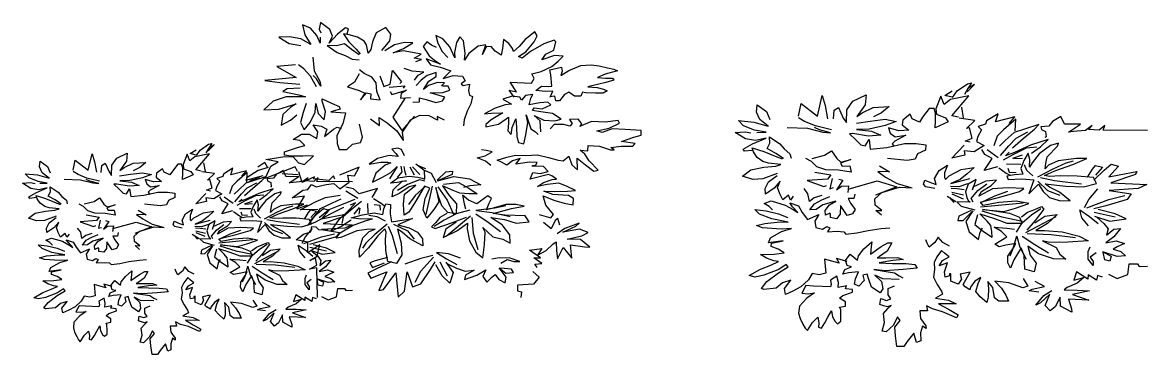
# Model space of a CAD drawing. Extents: x 5700.22 to 5708.56, y -1412.59 to -1410.13.
import ezdxf

# ---------------------------------------------------------------- set-up
doc = ezdxf.new("R2010")
doc.units = 0
doc.header["$MEASUREMENT"] = 0
doc.layers.get('0').update_dxf_attribs({"linetype": 'CONTINUOUS'})

# ---------------------------------------------------------------- blocks, each defined once
blk = doc.blocks.new('FATSIA')
for points in [[(-54.5, 160.88), (-54.63, 157.08), (-56.2, 161.8), (-59.38, 166.41), (-63.23, 168.4), (-62.16, 162.18), (-59.11, 156.2), (-64.04, 159.68), (-69.64, 161.04), (-75.05, 160.73), (-69.94, 156.94), (-64.09, 155.58)], [(-41.14, 162.88), (-40.5, 166), (-42, 166.56), (-46.04, 162.64), (-50.16, 157.09), (-48.41, 161.45), (-49.73, 165.5), (-54.46, 169.85), (-55.07, 165.73), (-54.27, 163.38)], [(-24.13, 152.58), (-20.09, 158.44), (-19.71, 162.6), (-22.16, 166.77), (-26.82, 163.41), (-28.73, 157.99), (-29.55, 153.12), (-30.78, 151), (-31.67, 156.11), (-32.85, 158.42), (-36.03, 160.77), (-40.19, 162.26), (-43, 162.88), (-40.31, 157.98), (-36.82, 153.37), (-34.83, 150.51)], [(41.26, 123.7), (38.9, 128.05), (42.51, 126.94), (39.39, 133.03), (49.91, 132.42), (51.15, 135.18), (50.03, 138.15), (54.63, 139.65), (59.98, 142.72), (63.03, 146.01), (65.57, 149.07), (61.22, 149.56), (55, 146.82), (56.91, 150.25), (60.9, 152.86), (61.88, 157.97), (61.08, 158.9), (55.92, 156.72), (49.45, 151.97), (45.23, 147.92), (43.42, 148.79), (47.03, 151.84), (51.25, 157.95), (52.67, 161.62), (51.61, 163.99), (46.82, 159.37), (43.78, 155.08), (41.04, 151.91), (40.55, 153.89), (38.67, 156.88), (36, 159.36), (35.63, 153.76), (34.83, 149.58), (31.96, 152.08), (30.03, 154.94), (27.47, 154.88), (25.73, 150.01), (27.34, 156.12), (23.61, 155.3), (18.89, 150.7), (16.71, 146.59), (17.14, 150.82), (16.25, 158.53), (14.46, 161.08), (12.9, 157.53), (11.8, 151.31), (11.98, 148.01), (9.6, 154.73), (6.11, 159.76), (2.63, 161.75), (3.64, 157.08), (5.76, 151.99), (8.5, 148.19)], [(2.89, 154.42), (0.39, 155.83), (-1.91, 157.89), (-3.71, 154.95), (-0.71, 149.18), (2.59, 145.94), (4.89, 144.02), (0.53, 146.19), (-2.21, 147.32), (-0.03, 143.76), (4.77, 142.22), (10, 140.04), (6.27, 135.36), (11.25, 137.05), (15.86, 136.61), (17.1, 133.88), (15.12, 132.02), (16.1, 130.89), (19.22, 131.84), (18.79, 127.85), (19.23, 125.06), (20.78, 124.24), (19.86, 119.7), (18.06, 115.08), (16.64, 109.66), (16.26, 106.05)], [(-35.2, 149.88), (-39.01, 153.11), (-42.55, 156.66), (-46.47, 155.52), (-51.14, 155.65), (-46.1, 151.42), (-42.24, 149.57), (-38.75, 147.27), (-35.32, 146.77)], [(-7.25, 145.87), (-4.39, 147.06), (-8.06, 147.86), (-4.58, 150.23), (-8.99, 151.41), (-13.61, 152.34), (-18.4, 151.22), (-13.3, 153.7), (-8.76, 157.37), (-12.92, 157.44), (-17.79, 156.07), (-22.64, 152.45)], [(-58.23, 148.36), (-57.6, 139.96), (-54.8, 133.67), (-54.16, 130.5), (-56.35, 135.11), (-58.09, 137.09)], [(-66.68, 143.74), (-75.96, 142.67), (-66.49, 135.97), (-81.86, 133.95), (-74.46, 132.72), (-64.63, 131.74)], [(-56.35, 130.13), (-59.34, 136.73), (-62.7, 141.19), (-65.26, 143.69)], [(59.19, 123.79), (60.44, 127.46), (56.76, 127.27), (52.09, 127.88), (54.89, 130.57), (58.3, 130.26), (59.93, 130.52), (59.42, 137.49), (58.93, 140.66), (64.71, 142.34), (65.09, 139.74), (64.4, 137.11), (68.27, 140.29), (74.3, 143.36), (79.46, 143.67), (83.38, 143.06), (87.48, 141.88), (90.55, 140.95), (92.41, 140.08), (86.3, 137.95), (82.51, 135.83), (86.51, 135.4), (89.92, 135.46), (90.61, 134.28), (86.64, 132.85), (82.52, 131.66), (77.72, 130.1), (82.28, 129.67), (85.51, 128.62), (87.26, 127.62), (85.33, 126.25), (81.54, 126.24), (76.62, 126.36), (75.07, 126.8), (74.32, 124.43), (71.07, 124.42), (68.34, 126.85), (66.28, 125.48), (63.8, 121.42), (62, 121.55), (61.37, 124.36), (58.95, 123.92)], [(-35.31, 138.05), (-37.55, 133.01), (-40.97, 130.15), (-35.24, 127.91), (-32.56, 126.24), (-34.54, 122.19), (-31.69, 126.47), (-29.52, 125.75), (-29.69, 122.63), (-24.97, 122.07), (-26.58, 127.3), (-26.9, 132.53), (-29.09, 136.14), (-32.89, 138.44), (-35.13, 140.68)], [(-25.1, 137), (-23.17, 130.42), (-19.88, 131.72), (-18.83, 140.13), (-14.33, 133.3), (-15.21, 132.16)], [(-7.86, 134.16), (-6.06, 137.28), (-3.25, 139.22), (-9.11, 139.83), (-13.03, 141.45)], [(-8.83, 120.59), (-5.42, 120.91), (-5.48, 123.28), (-2.12, 122.35), (2.55, 120.42), (5.9, 121.49), (7.09, 123.73), (-0.25, 126.4), (6.03, 126.52), (9.51, 128.02), (8.65, 130.51), (6.09, 130.57), (5.35, 130.82), (6.89, 132.63), (3.41, 132.81), (-0.95, 130.94), (-3.55, 128.39), (-0.77, 133.68), (2.71, 136.42), (2.78, 139.04), (-1.7, 137.1), (-4.56, 134.16), (-7.05, 130.86)], [(-20.37, 129.92), (-12.78, 130.8), (-13.58, 129.25)], [(-64.5, 129.37), (-70.91, 128.98), (-73.08, 127.25), (-65.06, 125.27), (-61.81, 124.01), (-71.33, 123.89), (-77.74, 121.33), (-82.46, 115.91), (-74.93, 116.28), (-66.34, 119.72), (-69.1, 117.48), (-73.01, 112.93), (-73.75, 106.38), (-69.14, 109.51), (-66.03, 112.81)], [(-19.98, 127.18), (-19.12, 125.43), (-11.9, 128.12), (-14.58, 126.07), (-14.89, 123.08), (-9.91, 123.45)], [(54.49, 102.3), (54.1, 109.03), (51.18, 112.33), (56.03, 109.53), (61.45, 109.04), (64.49, 110.05), (60.2, 113.63), (54.53, 114.7), (50.42, 115.43), (51.22, 117.23), (55.22, 116.62), (59.45, 118.94), (58, 120.67), (53.97, 120.23), (48.8, 118.98), (49.54, 123.16), (50.47, 125.46), (46.98, 124.71), (45, 121.84), (44.12, 123.64), (40.33, 124.39), (35.66, 122.4), (40.08, 119.46), (36.91, 118.97), (31.88, 116.85), (26.65, 113.54), (30.07, 113.8), (35.67, 114.12), (30.01, 109.68), (27.35, 106.89), (27.4, 105.34), (33.57, 107.15), (37.35, 110.38), (38.54, 111.31), (38.54, 107.7), (38.24, 102.98), (39.79, 100.61), (40.41, 104.91), (42.15, 110.44), (42.54, 105.02), (42.6, 99.5), (43.41, 95.76), (46.03, 94.89), (47.14, 100.56), (48.01, 108.15), (47.2, 112.76), (49.56, 104.23), (51.88, 102.25), (53.25, 100.75)], [(-61.49, 119.86), (-62.93, 114.18), (-64.22, 108.09), (-62.53, 103.48), (-59.55, 108.1), (-57, 114.57), (-56.77, 119.79), (-55.51, 113.7), (-52.53, 109.84), (-51.84, 114.89), (-53.6, 121.36), (-53.53, 122.78), (-48.98, 120.05), (-45.24, 118), (-44.62, 116.32), (-49.29, 114.69), (-42.07, 114.15), (-43.3, 107.3), (-46.28, 100.14), (-46.22, 95.22), (-45.21, 91.35), (-41.37, 91.36), (-38.56, 94.66), (-34.59, 95.73), (-33.59, 99.03), (-35.15, 107.12)], [(-12.52, 123.27), (-18.59, 111.37), (-14.12, 103.23), (-7.89, 111.95)], [(6.92, 109.54), (3.31, 111.89), (3.38, 109.46), (-0.61, 112.2), (-5.41, 112.32), (-10, 109.45), (-13.99, 102.1), (-13.54, 96.94)], [(-65.75, 77.84), (-66.86, 80.63), (-81.74, 73.59), (-78.94, 81.12), (-75.33, 83.73), (-81.37, 85.15), (-71.98, 87.17), (-67.93, 86.92), (-65.24, 83.25), (-62.27, 82.07), (-57.85, 87.42), (-63.13, 87.36), (-68.81, 87.28), (-72.23, 87.91), (-72.24, 89.9), (-65.82, 92.59), (-62.21, 93.96), (-64.64, 96.95), (-67.94, 97.69), (-63.71, 100.8), (-60.05, 100.98), (-56.18, 98.25), (-55.75, 102.38), (-57.94, 106.71), (-54.07, 105.91), (-51.26, 103.93), (-52.39, 99.5), (-47.96, 104.06), (-46.1, 105.18), (-44.12, 104.38)], [(-29.63, 110.36), (-25.19, 106.26), (-25.45, 111.11), (-21.45, 107.94), (-16.6, 103.04), (-13.73, 97.43)], [(53.73, 51.26), (59.53, 49.22), (60.77, 51.34), (56.97, 57.06), (55.72, 62.84), (61.01, 60.11), (66.05, 58.37), (70.53, 57.26), (70.6, 61.18), (68.16, 62.98), (60.44, 63.67), (56.03, 65.78), (61.5, 65.48), (67.71, 65.59), (71.58, 66.16), (67.22, 68.84), (63.37, 70.64), (57.57, 69.76), (52.9, 68.64), (55.84, 71.07), (60.17, 72.88), (62.24, 73.12), (59.94, 75.12), (58.31, 75.92), (49.16, 72.99), (50.6, 77.15), (54.26, 76.66), (58.05, 77.91), (55.75, 80.95), (50.21, 81.02), (50.34, 81.58), (51.9, 81.51), (52.7, 83.32), (48.91, 83.62), (42.13, 82.32), (44.35, 85.81), (40.5, 84.43), (37.64, 81.68), (35.02, 83.55), (32.9, 84.79), (37.77, 86.78), (41.99, 87.92), (46.97, 87.67), (52.88, 88.17), (58.24, 86.57), (63.02, 84.9), (65.47, 84.39), (68.33, 87.26), (69.83, 81.92), (72.62, 78.85), (72.43, 86.02), (76.54, 81.92), (80.78, 78.01), (82.84, 78.68), (78.34, 84.41), (76.3, 88.58), (73.98, 91.06), (77.77, 90.57), (77.84, 93.81), (83.44, 93.51), (88.91, 91.27), (90.79, 91.2), (89.11, 92.64), (94.14, 93.45), (99.94, 93.4), (101.11, 95.08), (94.39, 96.26), (100.48, 98.95), (104.16, 100.32), (104.09, 103.18), (96.25, 103.72), (89.77, 104.09), (84.8, 101.85), (82.24, 102.9), (88.22, 104.59), (93.38, 107.64), (92.7, 109.33), (86.28, 108.32), (79.68, 108.75), (75.95, 106.94), (73.78, 105.63), (74.83, 107.07), (73.9, 108.67), (73.02, 110.17), (68.61, 109.85), (70.04, 107.5), (68.85, 105.75), (65.88, 106.86), (61.14, 106.8), (59.08, 104.19)], [(-12.91, 87.6), (-14.28, 91.34), (-16.09, 92.26), (-19.21, 91.7), (-17.15, 88.96), (-16.01, 87.03), (-20.37, 87.72), (-26.17, 85.85), (-30.34, 82.35), (-24.54, 83.54), (-21.06, 83.61), (-19.56, 83.23), (-22.43, 81.68), (-27.03, 76.7), (-28.63, 71.33), (-23.73, 74.33), (-19.56, 77.14), (-16.57, 80.99), (-20.25, 73.22)], [(29.8, 81.49), (27.17, 84.22), (23.07, 86.22), (27.06, 87.52), (30.47, 89.95), (27.68, 90.77), (25.12, 91.25)], [(-80.61, 80.48), (-81.93, 83.47), (-85.41, 80.48)], [(-80.3, 80.24), (-85.23, 78.36), (-90.58, 74.12), (-91.25, 72.45), (-86.97, 74), (-82.67, 75.39)], [(-61.06, 56.93), (-66.09, 54.6), (-62.36, 62.65), (-68.39, 61.51), (-63.05, 66.31), (-60.68, 66.7), (-58.83, 69.8), (-56.46, 68.31), (-51.61, 69.81), (-47.74, 70.44), (-44.82, 67.21), (-40.16, 71.32), (-40.96, 75.49), (-37.61, 75.19), (-35.32, 80.53), (-44.96, 75.54)], [(-16.33, 74.16), (-14.09, 77.7), (-14.46, 81.07)], [(-13.22, 80.87), (-12.9, 78.39), (-12.21, 75.53)], [(-10.28, 80.64), (-8.16, 75.72)], [(-8.98, 80.64), (-5.37, 75.9)], [(-7.24, 82.5), (-3.38, 78.89)], [(-6.25, 81.57), (-2.56, 79.77)], [(-84.6, 74.26), (-90.01, 71.26), (-87.52, 73.58)], [(-65.44, 75.72), (-73.28, 76.46)], [(-47.31, 73.06), (-48, 75.1), (-50.24, 72.18), (-57.9, 73.36), (-57.34, 74.55), (-63.42, 71.06), (-65.06, 77.53)], [(6.47, 69.95), (13.82, 71.07), (18.99, 67.47), (23.04, 63.99), (19.05, 64.11), (14.5, 64.54), (11.15, 66.09), (5.86, 69.02), (9.27, 63.04), (12.78, 57.94), (12.71, 51.65), (8.61, 52.52), (5.61, 56.69), (3.75, 63.09), (2.61, 67.89), (4.12, 59.17), (1.57, 54.37), (-1.78, 48.9), (-3.66, 54.06), (-2.67, 61.22), (-0.43, 67.63), (-2.93, 68.76), (-7.08, 59.91), (-10.76, 52.68), (-13, 50.87), (-13.42, 57.42), (-12.81, 63.89), (-7.35, 69.42), (-10.65, 68.31), (-15.13, 64.38), (-19.05, 62.19), (-18.43, 66.55), (-14.01, 71.92), (-11.89, 72.05), (-16.56, 71.11), (-19.73, 70.6), (-16.12, 73.85), (-10.53, 74.91), (-6.24, 74.35), (-4.11, 73.79), (-2.81, 72.99), (-3, 78.58), (0.23, 76.73), (2.79, 71.13)], [(3.3, 72.56), (7.58, 77.72), (10.88, 78.04), (10.7, 75.92), (3.48, 71.99), (11.57, 74.75), (19.23, 73.38), (24.84, 69.66), (19.35, 68.96), (16.25, 67.98)], [(-2.86, 71.8), (-5.49, 72.62), (-11.45, 69.86), (-16.37, 66.13)], [(-28.93, 61.76), (-26.27, 67.29), (-35.3, 63.98), (-38.16, 67.04), (-41.89, 68.22)], [(-41.88, 65.97), (-35.91, 61.44)], [(-2.55, 68.68), (-7.6, 62.9), (-10.89, 57.48)], [(0.75, 68.76), (-2.29, 51.2)], [(3.61, 68.27), (8.16, 60.05), (11.29, 51.41)], [(-55.64, 54.43), (-64.46, 54.19), (-56.52, 59.36), (-51.85, 61.84), (-44.63, 63.29)], [(-43.06, 55.63), (-49.96, 51.21), (-56.92, 46.59), (-60.48, 44.78), (-57, 50.64), (-54.45, 54.95), (-48.48, 58.56), (-44.25, 60.92)], [(-37.34, 60.49), (-44.55, 57.13), (-50.28, 54.13), (-55.01, 49.27)], [(-28.25, 61.25), (-24.33, 58.21), (-22.76, 56.53)], [(12.59, 46.43), (7.49, 42.25), (6.2, 37.15), (12.98, 41.2), (18.19, 46), (18.14, 42.39), (19.21, 35.1), (22.33, 28.08), (25.82, 24.4), (26.74, 32.76), (27.04, 40.34), (25.85, 43.26), (30.73, 37.54), (35.71, 36.05), (39.43, 33.57), (39.19, 38.68), (35.39, 44.84), (29.84, 49.32), (36.55, 48.25), (42.35, 45.9), (48.75, 46.71), (46.76, 50.45), (36.75, 50.8), (30.95, 51.98), (39.97, 55.06), (46.19, 56.36), (42.08, 57.54), (37.18, 57.53), (30.95, 55.15), (27.72, 54.17), (29.01, 58.27), (30.19, 61.08), (28.26, 62.88), (22.85, 57.9), (18.81, 60.12), (15.75, 63.11), (16.57, 57.89), (17.2, 54.7)], [(-39.2, 47.8), (-43.92, 44), (-49.33, 40.87), (-45.11, 48.15), (-39.75, 54.76), (-37.15, 58.45), (-39.76, 56.95)], [(-34.16, 59.25), (-38.15, 55.33), (-43.12, 49.78), (-43.79, 45.62)], [(-31.17, 58.07), (-30.98, 52.16)], [(-27.94, 57.51), (-25.13, 56.97), (-24.89, 54.03)], [(22.36, 53.98), (31.77, 55.47), (37.29, 56.73)], [(-35.34, 55.51), (-37.94, 51.46)], [(-35.28, 51.47), (-34.85, 55.21)], [(8.12, 51.9), (4.62, 49.4), (2.58, 46.42), (0.47, 43.61), (2.28, 42.68), (10.86, 46.3), (17.82, 49.72)], [(19.44, 53.97), (12.59, 51.6), (6.68, 47.8), (1.84, 43.92)], [(22.43, 51.61), (28.53, 46.45), (34.65, 40.72)], [(22.74, 53.78), (30.51, 52.6), (39.41, 49.95)], [(-22.26, 47.25), (-26.36, 49.74), (-30.54, 50.62)], [(19.75, 50.16), (7.75, 37.64)], [(20.38, 49.49), (21.13, 39.64), (23.39, 29.63)], [(63.82, 44.69), (62.83, 48.79), (61.59, 47.55), (59.66, 42.37), (55.87, 46.28)], [(-55.84, 0), (-56.21, 18.27), (-59.75, 17.59), (-56.14, 19.95), (-56.79, 24.25), (-59.65, 22.81), (-56.04, 25.55), (-55.17, 30.47), (-54.79, 32.59), (-60.64, 27.55), (-60.59, 34.13), (-66.37, 35.62), (-62.71, 39.18), (-59.16, 40.61), (-58.72, 43.91), (-56.68, 43.67), (-55.31, 42.05), (-51.32, 41.75), (-50.75, 42.24)], [(-21.51, 45.21), (-27.61, 38.91), (-32.02, 33.54), (-33.56, 30.44)], [(-21.01, 44.02), (-18.95, 38.23), (-16.51, 27.16)], [(-18.28, 45.21), (-11.42, 41.17), (-8.06, 36.07)], [(52.65, 18.53), (51.46, 20.59), (55.02, 20.95), (51.02, 24.43), (54.27, 24.56), (48.9, 29.17), (54.94, 30.29), (52.9, 26.19), (57.18, 28.98), (60.42, 33.03), (62.1, 34.35), (62.29, 28.99), (62.78, 23.88), (65.59, 30.87), (69.9, 24.22), (69.14, 32.5), (76.29, 31.25), (78.71, 31.12), (74.17, 35.78), (67.51, 35.98), (74.79, 38.03), (77.83, 40.09), (73.67, 42.2), (65.45, 40.26), (71.79, 44.01), (73.41, 45.99), (66.32, 42.69), (62.53, 39.33)], [(14.73, 24.26), (8.88, 27.06), (2.91, 27.86), (7.9, 23.82), (12.93, 20.34)], [(-21.3, 24.66), (-27.39, 22.66), (-30.01, 21.35), (-28.64, 18.56), (-22.79, 21.43)], [(1.16, 25.87), (-4.74, 24.19), (-12.65, 20.51)], [(1.42, 24.94), (-4.92, 15.96), (-7.72, 9.3)], [(34.67, 21.19), (37.89, 23.54), (41.14, 22.31), (44.19, 22.31), (39.39, 24.36), (33.84, 24.41), (30.31, 23.66)], [(-19.24, 22.11), (-26.65, 17.81), (-31.06, 14.95), (-29.44, 11.9), (-21.55, 15.89), (-23.15, 11.71), (-25.64, 4.37), (-23.27, 4.87), (-17.19, 15.14), (-15.98, 0.21), (-12.87, 3.88), (-11.52, 15.84), (-8.95, 6.69), (-4.78, 8.37), (-0.07, 17.22), (2.23, 22.08)], [(7.51, 21.83), (11.21, 15.49), (9.59, 8.83), (5.72, 13.31), (2.61, 20.27)], [(4.65, 22.01), (8.16, 13.37)], [(8.39, 20.85), (12.88, 18.04), (17.06, 16.19), (21.6, 16.81), (17.24, 13.82), (16.75, 11.14), (22.9, 13.82), (27.25, 17.18), (25.76, 12.9), (27.83, 9.53), (30.32, 12.52), (32, 14.14), (33.81, 11.03), (36.85, 9.04), (37.34, 12.53), (33.98, 18.38), (37.16, 14.95), (40.95, 15.47), (39.96, 17.58), (34.54, 18.19)], [(50.53, 16), (53.67, 12.55), (50.84, 8.15), (43, 7.53), (43, 4.07), (44.88, 3.45), (44.57, -0.01)]]:
    blk.add_lwpolyline(points)
blk.add_lwpolyline([(-19.34, 46.76), (-9, 48.83), (-16.22, 44.91), (-10.62, 42.98), (-6.38, 40.3), (-4.01, 36.33), (-3.88, 31.9), (-10.17, 36.2), (-13.97, 40.42), (-16.4, 42.15), (-14.58, 33.57), (-14.14, 26.29), (-16.76, 21), (-21.04, 22.23), (-22.11, 28.96), (-22.24, 35.8), (-21.88, 40.29), (-22.56, 42.45), (-26.04, 38.11), (-30.64, 30.76), (-35.12, 24.95), (-35.26, 29.26), (-33.51, 36.79), (-30.29, 40.71), (-27.41, 42.14), (-31.46, 41.9), (-36.38, 41.27), (-44.4, 37.09), (-46.64, 36.65), (-44.72, 39.95), (-38.56, 44.57), (-31.9, 47.5), (-28.73, 48.61), (-34.4, 48.42), (-39.2, 49.11), (-33.71, 50.98), (-27.81, 52.22), (-23.5, 51.3), (-23.01, 54.73), (-22.03, 57.9), (-19.72, 57.41), (-20.02, 51.68)], close=True)

msp = doc.modelspace()

# ---------------------------------------------------------------- block references
at = {"xscale": 0.015, "yscale": 0.012, "zscale": 0.015}
msp.add_blockref('FATSIA', (5703.2461, -1412.1717), dxfattribs=at)
at = {"rotation": 90}
for p, xscale, yscale, zscale in [((5708.561, -1411.4933), -0.01, 0.018, 0.01), ((5702.6669, -1411.7608), -0.008000000000000002, 0.0144, 0.008000000000000002)]:
    msp.add_blockref('FATSIA', p, dxfattribs=dict(at, xscale=xscale, yscale=yscale, zscale=zscale))

doc.saveas('drawing.dxf')
